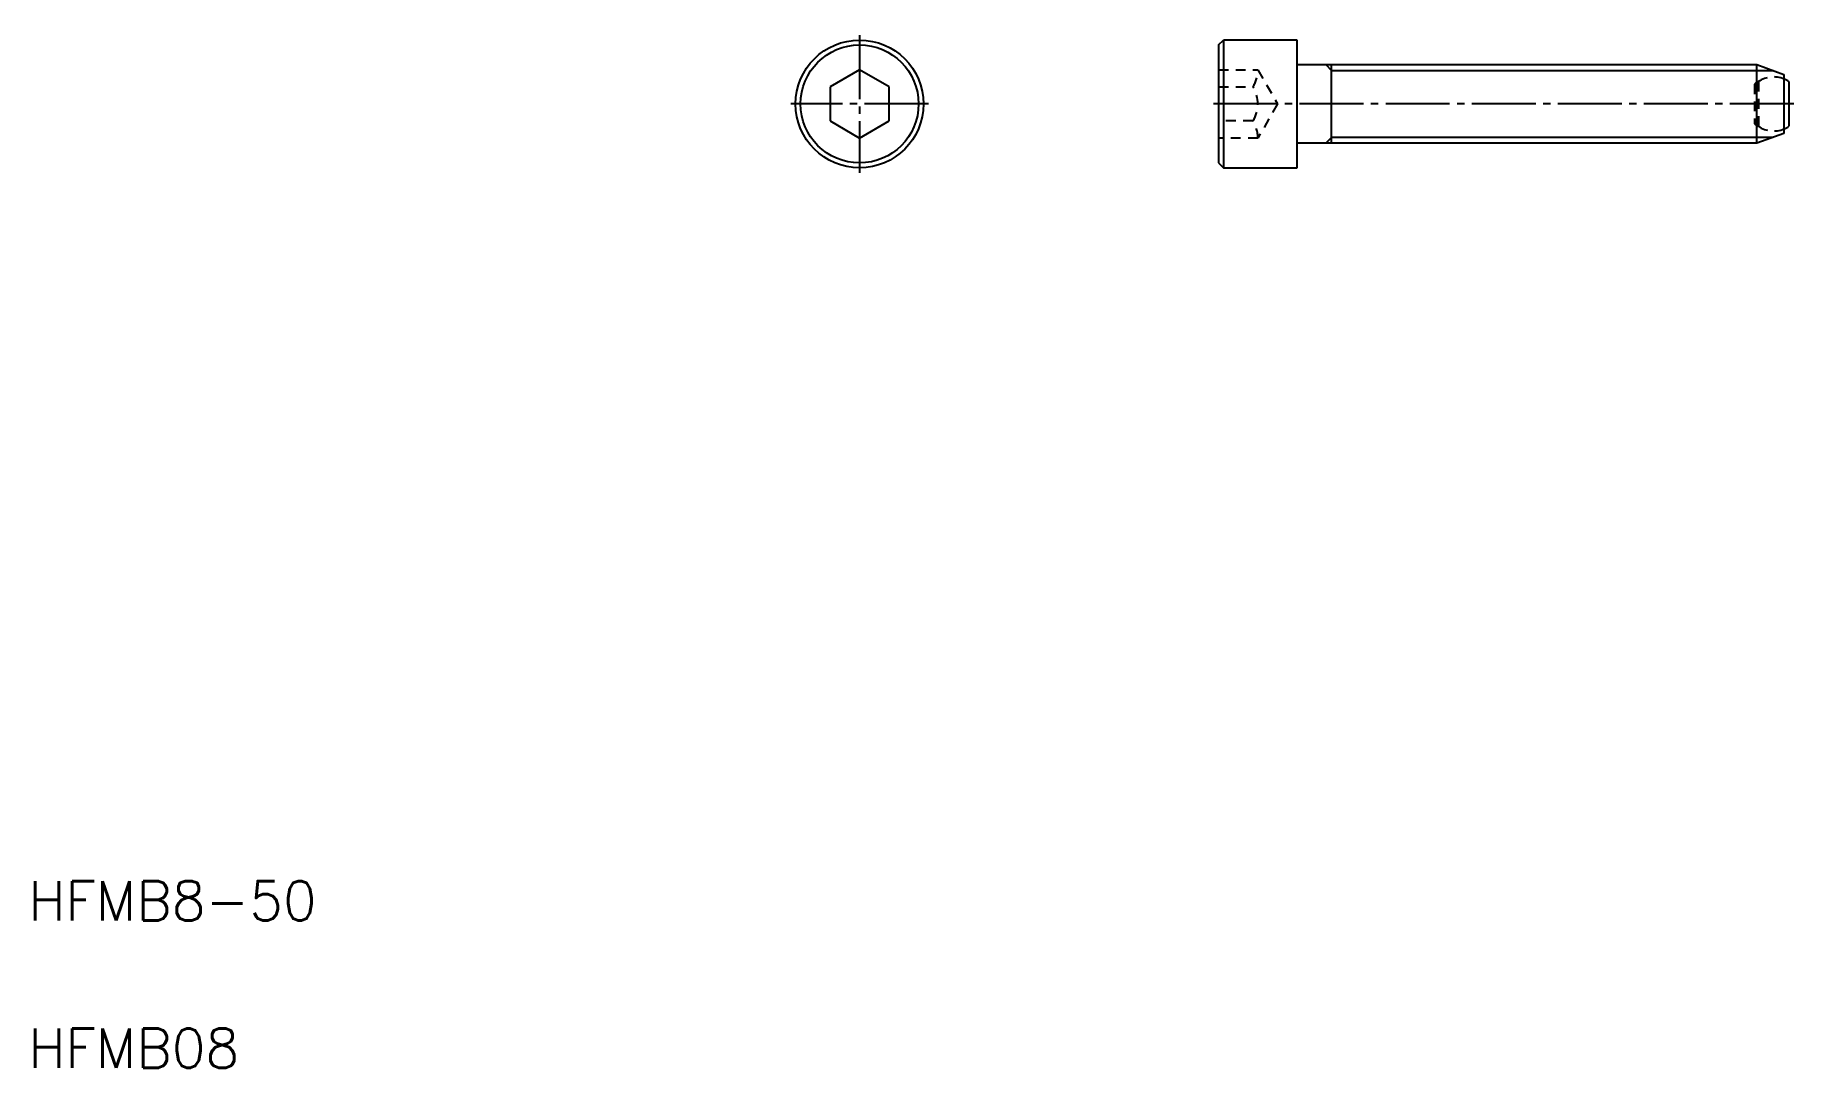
# Model space of a CAD drawing. Extents: x 11 to 190, y 10 to 115.
import ezdxf

# ---------------------------------------------------------------- set-up
doc = ezdxf.new("R2010")
doc.units = 0
doc.header["$LTSCALE"] = 0.5
doc.linetypes.add('CENTER', pattern=[17.5, 13, -1.5, 1.5, -1.5])
doc.linetypes.add('DASHED', pattern=[3.5, 2, -1.5])
doc.layers.get('0').update_dxf_attribs({"linetype": 'CONTINUOUS'})
doc.layers.add('CENTER', color=1, linetype='CENTER')
doc.styles.get("Standard").update_dxf_attribs({"font": 'txt.shx'})

msp = doc.modelspace()

# ---------------------------------------------------------------- linework, layer by layer
for p, q in [((131.013477, 114.053724), (131.513477, 114.553724)), ((131.513477, 114.553724), (131.513477, 101.553724)), ((139.013477, 114.553724), (131.513477, 114.553724)), ((139.013477, 101.553724), (139.013477, 114.553724)), ((131.013477, 114.053724), (131.013477, 102.053724)), ((94.513477, 111.517826), (91.513477, 109.785775)), ((97.513477, 109.785775), (94.513477, 111.517826)), ((139.013477, 112.053724), (185.765999, 112.053724)), ((142.513477, 104.053724), (142.513477, 112.053724)), ((185.765999, 104.053724), (185.765999, 112.053724)), ((185.765999, 112.053724), (188.513477, 111.053724)), ((188.513477, 111.053724), (188.513477, 105.053724)), ((91.513477, 109.785775), (91.513477, 106.321674)), ((97.513477, 106.321674), (97.513477, 109.785775)), ((189.013477, 110.323724), (189.013477, 105.783724)), ((91.513477, 106.321674), (94.513477, 104.589623)), ((94.513477, 104.589623), (97.513477, 106.321674)), ((132.763477, 106.321673), (132.763577, 106.321673)), ((133.638477, 106.321673), (133.638477, 106.321773)), ((185.765999, 104.053724), (139.013477, 104.053724)), ((188.513477, 105.053724), (185.765999, 104.053724)), ((131.013477, 102.053724), (131.513477, 101.553724)), ((131.513477, 101.553724), (139.013477, 101.553724))]:
    msp.add_line(p, q)
at = {"color": 3, "linetype": 'DASHED'}
for p, q in [((131.013477, 111.517825), (135.013477, 111.517825)), ((135.013477, 111.517825), (137.013477, 108.053724)), ((131.013477, 109.785774), (134.513477, 109.785774)), ((185.513477, 110.063224), (185.513477, 106.044224)), ((185.911188, 110.325287), (185.911188, 105.78216)), ((137.013477, 108.053724), (135.013477, 104.589622)), ((134.513477, 106.321673), (131.013477, 106.321673)), ((135.013477, 104.589622), (131.013477, 104.589622))]:
    msp.add_line(p, q, dxfattribs=at)
at = {"color": 3}
for p, q in [((141.913477, 112.053724), (142.513477, 111.453724)), ((142.513477, 111.453724), (187.414486, 111.453724)), ((142.513477, 104.653724), (141.913477, 104.053724)), ((187.414486, 104.653724), (142.513477, 104.653724))]:
    msp.add_line(p, q, dxfattribs=at)
for radius in [6.5, 6]:
    msp.add_circle((94.513477, 108.053724), radius)
at = {"color": 3, "linetype": 'DASHED'}
for centre, radius, start, end in [((131.763477, 111.517825), 3.25, 327.795772, 0), ((131.763477, 108.053724), 3.25, 327.795772, 32.204228), ((186.471412, 109.042264), 1.4, 113.588197, 133.175851), ((187.461188, 108.053724), 2.75, 67.502048, 124.307651), ((131.763477, 104.589622), 3.25, 0, 32.204228), ((186.471412, 107.065183), 1.4, 226.824149, 246.411803), ((187.461188, 108.053724), 2.75, 235.692349, 292.497952)]:
    msp.add_arc(centre, radius, start, end, dxfattribs=at)
for start, end in [(55.634602, 67.502048), (292.497952, 304.365398)]:
    msp.add_arc((187.461188, 108.053724), 2.75, start, end)
at = {"layer": 'CENTER'}
for p, q in [((94.513477, 115.053724), (94.513477, 101.053724)), ((101.513477, 108.053724), (87.513477, 108.053724)), ((189.513477, 108.053724), (130.513477, 108.053724))]:
    msp.add_line(p, q, dxfattribs=at)

# ---------------------------------------------------------------- texts
for s, p in [('HFMB8-50', (10, 25)), ('HFMB08', (10, 10))]:
    msp.add_text(s, height=4).set_placement(p)

doc.saveas('drawing.dxf')
